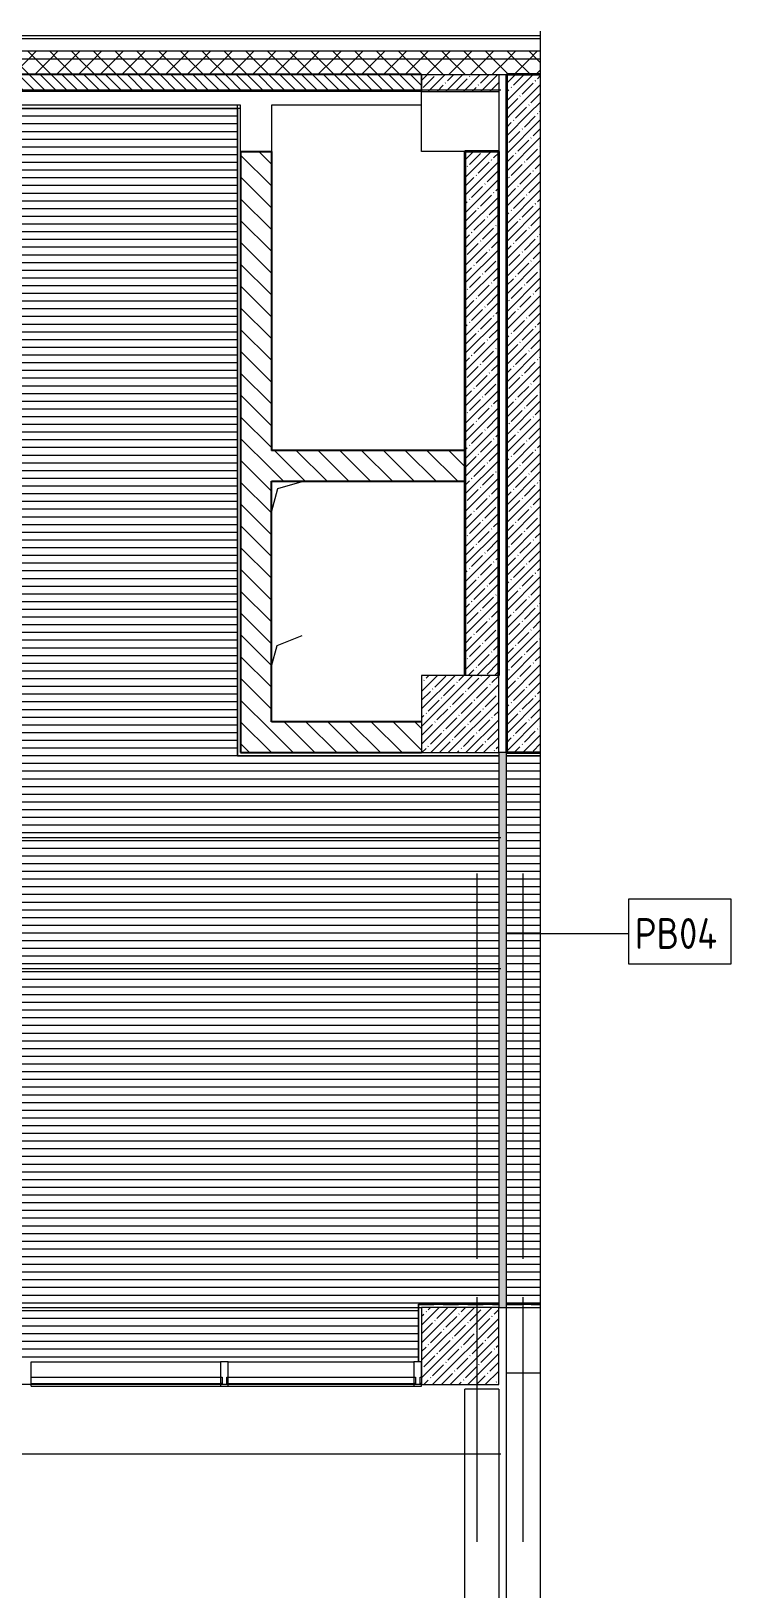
# Model space of a CAD drawing. Header units: millimetres. Extents: x 35378 to 237579, y -8553 to 29000.
# Drawn here: x 81665 to 86207, y 17274 to 27381 of the extents above; entities that cross this region are included whole.
import ezdxf

# ---------------------------------------------------------------- set-up
doc = ezdxf.new("R2010")
doc.units = ezdxf.units.MM
doc.linetypes.add('200_ШТРИХ__ш1_п0_6_', pattern=[160, 100, -60])
doc.linetypes.add('Осевая', pattern=[3175, 635, -476.25, 1587.5, -476.25])
for name, color, linetype, lineweight in [('0-1', 7, 'Continuous', 9), ('A-CLNG', 7, 'Continuous', 9), ('A-CLNG-PATT', 7, 'Continuous', 9), ('A-DETL', 7, 'Continuous', 9), ('A-DETL-GENF', 7, 'Continuous', 9), ('A-DETL-MBND', 7, '200_ШТРИХ__ш1_п0_6_', 9), ('A-FLOR', 7, 'Continuous', 9), ('A-GLAZ-CURT', 7, 'Continuous', 9), ('A-GLAZ-CWMG', 7, 'Continuous', 9), ('A-WALL', 7, 'Continuous', 9), ('I-WALL', 7, 'Continuous', 9), ('S-COLS', 7, 'Continuous', 9), ('Оси', 7, 'Continuous', 9), ('Оси-2', 7, 'Осевая', 9)]:
    doc.layers.add(name, color=color, linetype=linetype, lineweight=lineweight)
for name, color, linetype, lineweight, true_color in [('A-DETL-GENF-1', 1, 'Continuous', 9, 0xff0000), ('A-WALL-1', 7, 'Continuous', 35, 0x3c3c3c), ('A-WALL-2', 7, 'Continuous', 13, 0x3c3c3c), ('A-WALL-3', 7, 'Continuous', 25, 0x3c3c3c), ('A-WALL-FNSH-1', 7, 'Continuous', 9, 0x3c3c3c), ('G-ANNO-TEXT-1', 7, 'Continuous', 9, 0x3c3c3c)]:
    doc.layers.add(name, color=color, linetype=linetype, lineweight=lineweight, true_color=true_color)
doc.styles.add('GOST Common_3', font='GOST_Common.ttf', dxfattribs={"width": 0.9, "height": 200})
pattern_1 = [(45, (0, 0), (-57.02463, 57.02463), []), (45, (57.025, 0), (-57.02463, 57.02463), [100.806, -20.161, 3.353, -16.808])]
pattern_2 = [(45, (0, 0), (-70.71068, 70.71068), []), (135, (0, 0), (-70.71068, -70.71068), [])]
pattern_3 = [(135, (0, 0), (-70.71068, -70.71068), [])]
pattern_4 = [(180, (75779.226, 21830.566), (-6e-15, -50), [])]

# ---------------------------------------------------------------- blocks, each defined once
blk = doc.blocks.new('BSC_Колонна _Прямоугольная - 500х500-23287078-План потолков с обозначением видов отделки и геометрии 1 этажа в осях 12-23')
at = {"layer": 'S-COLS'}
h = blk.add_hatch(dxfattribs=at)
h.set_pattern_fill('FP_18', color=256, style=0, pattern_type=2)
h.set_pattern_definition([(45, (-84450, -22950), (-57.02463, 57.02463), []), (45, (-84392.975, -22950), (-57.02463, 57.02463), [100.806, -20.161, 3.353, -16.808])])
h.paths.add_polyline_path([(-250, -250), (250, -250), (250, 250), (-250, 250)])
for p, q in [((250, 250), (-250, 250)), ((-250, 250), (-250, -250)), ((250, -250), (250, 250)), ((-250, -250), (250, -250))]:
    blk.add_line(p, q, dxfattribs=at)
blk = doc.blocks.new('BSC_Колонна _Прямоугольная - 500х500-V34-План потолков с обозначением видов отделки и геометрии 1 этажа в осях 12-23')
at = {"layer": 'S-COLS'}
h = blk.add_hatch(dxfattribs=at)
h.set_pattern_fill('FP_43', color=256, style=0, pattern_type=2)
h.set_pattern_definition([(45, (-84450, -18850), (-57.02463, 57.02463), []), (45, (-84392.975, -18850), (-57.02463, 57.02463), [100.806, -20.161, 3.353, -16.808])])
h.paths.add_polyline_path([(-250, -250), (250, -250), (250, 250), (-250, 250), (-250, 224)])
for p, q in [((250, 250), (-250, 250)), ((-250, 250), (-250, -250)), ((250, -250), (250, 250)), ((-250, -250), (250, -250))]:
    blk.add_line(p, q, dxfattribs=at)
blk = doc.blocks.new('Прямоугольный импост - Импост структурный с накладкой - 160мм-23562039-План потолков с обозначением видов отделки и геометрии 1 этажа в осях 12-23')
at = {"layer": 'A-GLAZ-CWMG'}
for p, q in [((82945, 18647), (82945, 18747)), ((82945, 18747), (84150, 18747)), ((84150, 18747), (84150, 18647)), ((82945, 18607), (82945, 18647)), ((82945, 18647), (84150, 18647)), ((82945, 18600), (82945, 18607)), ((82945, 18607), (84150, 18607)), ((82945, 18590), (82945, 18600)), ((84150, 18647), (84150, 18607)), ((84150, 18607), (84150, 18600)), ((84150, 18600), (84150, 18590)), ((82945, 18590), (84150, 18590))]:
    blk.add_line(p, q, dxfattribs=at)
blk = doc.blocks.new('Прямоугольный импост - Импост структурный с накладкой - 160мм-V38-План потолков с обозначением видов отделки и геометрии 1 этажа в осях 12-23')
at = {"layer": 'A-GLAZ-CWMG'}
for p, q in [((-50, 7), (-50, 17)), ((-50, 17), (0, 17)), ((-50, 0), (-50, 7)), ((-40, 0), (-50, 0)), ((-40, -40), (-40, 0)), ((-10, 0), (-10, -40)), ((0, 0), (-10, 0)), ((0, 17), (0, 7)), ((0, 7), (0, 0)), ((-50, -140), (-50, -40)), ((-50, -40), (-40, -40)), ((-10, -40), (0, -40)), ((0, -40), (0, -140)), ((0, -140), (-50, -140))]:
    blk.add_line(p, q, dxfattribs=at)
blk = doc.blocks.new('Системная панель - Стекло - 40мм-V40-План потолков с обозначением видов отделки и геометрии 1 этажа в осях 12-23')
at = {"layer": 'A-GLAZ-CURT'}
h = blk.add_hatch(dxfattribs=at)
h.set_pattern_fill('FP_50', color=256, style=0, pattern_type=2)
h.set_pattern_definition([(63.435, (-83293.5, -18480), (-1022.33, 3066.99), [1270, -762, 1270, -762, -1615.613]), (63.435, (-83293.5, -18480), (-1022.33, 3066.99), [-4064, 508, -1107.61]), (63.435, (-83357, -18416.5), (-1022.33, 3066.99), [1016, -1270, 762, -762, -1869.613]), (63.435, (-83357, -18416.5), (-1022.33, 3066.99), [-3810, 889, -980.61]), (63.435, (-83357, -18226), (-1022.33, 3066.99), [762, -1524, 508, -762, -2123.613]), (63.435, (-83357, -18226), (-1022.33, 3066.99), [-3556, 1143, -980.61]), (63.435, (-83166.5, -18416.5), (-1022.33, 3066.99), [762, -1524, 635, -25618.6]), (63.435, (-82976, -18226), (-1022.33, 3066.99), [381, -1905, 254, -25999.6]), (63.435, (-83293.5, -17908.5), (-1022.33, 3066.99), [254, -1905, 254, -1016, -2250.613]), (63.435, (-83293.5, -17908.5), (-1022.33, 3066.99), [-3429, 635, -1615.61]), (63.435, (-82150.5, -18099), (-1022.33, 3066.99), [1270, -1905, 1524, -1006.01]), (63.435, (-82150.5, -18289.5), (-1022.33, 3066.99), [1778, -1270, 1905, -752.01]), (63.435, (-82023.5, -18226), (-1022.33, 3066.99), [2032, -1016, 1524, -1107.61]), (63.435, (-81833, -18035.5), (-1022.33, 3066.99), [1270, -1778, 1016, -1615.61]), (63.435, (-82023.5, -17654.5), (-1022.33, 3066.99), [635, -2540, 762, -1742.61]), (63.435, (-81642.5, -17845), (-1022.33, 3066.99), [508, -2540, 508, -2123.61])])
h.paths.add_polyline_path([(613, 0), (613, 40), (603, 40), (603, 0)])
h.paths.add_polyline_path([(-613, 0), (-603, 0), (-603, 40), (-613, 40)])
blk = doc.blocks.new('Прямоугольный импост - Импост структурный с накладкой - 160мм-22751480-План потолков с обозначением видов отделки и геометрии 1 этажа в осях 12-23')
at = {"layer": 'A-GLAZ-CWMG'}
for p, q in [((81665, 18647), (81665, 18747)), ((81665, 18747), (82895, 18747)), ((82895, 18747), (82895, 18647)), ((81665, 18607), (81665, 18647)), ((81665, 18647), (82895, 18647)), ((81665, 18600), (81665, 18607)), ((81665, 18607), (82895, 18607)), ((81665, 18590), (81665, 18600)), ((82895, 18647), (82895, 18607)), ((82895, 18607), (82895, 18600)), ((82895, 18600), (82895, 18590)), ((81665, 18590), (82895, 18590))]:
    blk.add_line(p, q, dxfattribs=at)
blk = doc.blocks.new('Прямоугольный импост - Импост структурный с накладкой - 160мм-23618920-План потолков с обозначением видов отделки и геометрии 1 этажа в осях 12-23')
at = {"layer": 'A-GLAZ-CWMG'}
for p, q in [((-25, 7), (-25, 17)), ((-25, 17), (25, 17)), ((-25, 0), (-25, 7)), ((-15, 0), (-25, 0)), ((-15, -40), (-15, 0)), ((15, 0), (15, -40)), ((25, 0), (15, 0)), ((25, 17), (25, 7)), ((25, 7), (25, 0)), ((-25, -140), (-25, -40)), ((-25, -40), (-15, -40)), ((15, -40), (25, -40)), ((25, -40), (25, -140)), ((25, -140), (-25, -140))]:
    blk.add_line(p, q, dxfattribs=at)
blk = doc.blocks.new('DET_L_Линия разрыва - М100-30654842-План потолков с обозначением видов отделки и геометрии 1 этажа в осях 12-23')
at = {"layer": 'A-DETL-GENF'}
blk.add_line((24080, 0), (12340, 0), dxfattribs=at)

msp = doc.modelspace()

# ---------------------------------------------------------------- hatches: boundary and pattern name
at = {"layer": 'A-CLNG-PATT'}
h = msp.add_hatch(dxfattribs=at)
h.set_pattern_fill('FP_66', color=256, style=0, pattern_type=2)
h.set_pattern_definition(pattern_4)
h.paths.add_polyline_path([(82305.4, 11800), (83549, 11800), (83549, 11901), (84459, 11901), (84459, 15129), (84179, 15130), (84179, 15150), (79101, 15150), (79101, 15129), (78559, 15130), (78559, 15150), (74061, 15150), (74061, 15129), (73922, 15128.2), (73786.8, 15091.9), (73786.7, 15129), (73522, 15130), (73522, 15392.8), (73485.6, 15392.7), (73522, 15528), (73522, 15671), (73540, 15671), (73540, 18579), (73519, 18579), (73519, 19121), (74061, 19121), (74061, 19100), (78559, 19100), (78559, 19121), (79101, 19121), (79101, 19100), (84179, 19100), (84179, 19121), (84700, 19121), (84700, 22679), (83004, 22679), (83004, 26879), (81171, 26879), (81171, 26579), (81150, 26579), (81150, 23220), (81170, 23220), (81170, 22680), (80630, 22680), (80630, 23220), (80650, 23220), (80650, 26579), (80629, 26579), (80629, 26879), (77271, 26879), (77271, 26579), (77250, 26579), (77250, 23220), (77270, 23220), (77270, 22680), (76730, 22680), (76730, 23220), (76750, 23220), (76750, 26579), (76729, 26579), (76729, 26879), (74061, 26879), (74061, 26579), (74040, 26579), (74040, 23220), (74060, 23220), (74060, 22680), (73520, 22680), (73520, 23220), (73540, 23220), (73540, 26579), (73519, 26579), (73519, 26879), (70831, 26879), (70831, 26579), (70810, 26579), (70810, 23220), (70830, 23220), (70830, 22680), (70290, 22680), (70290, 23220), (70310, 23220), (70310, 26579), (70289, 26579), (70289, 26879), (66781, 26879), (66781, 13621), (68671, 13621), (68671, 11920), (70289, 11920), (70289, 12221), (70310, 12221), (70310, 15130), (70290, 15130), (70290, 15670), (70310, 15670), (70310, 20630), (70290, 20630), (70290, 21170), (70830, 21170), (70830, 20630), (70810, 20630), (70810, 15670), (70830, 15670), (70830, 15130), (70810, 15130), (70810, 12221), (70831, 12221), (70831, 11920), (73519, 11920), (73519, 12321), (79921, 12321), (79921, 11800), (80837.5, 11800)])
h.paths.add_polyline_path([(73522.2, 14728), (73485.9, 14863.2), (73558.4, 14863.3)])
h.paths.add_polyline_path([(73257.3, 15091.6), (73122, 15127.8), (73257.2, 15164.1), (73257.2, 15129.1)])
h.paths.add_polyline_path([(84970, 19121), (84970, 22679), (84750, 22679), (84750, 19121)])
h = msp.add_hatch(dxfattribs=at)
h.set_pattern_fill('FP_66', color=256, style=0, pattern_type=2)
h.set_pattern_definition(pattern_4)
h.paths.add_polyline_path([(70810, 12221), (70810, 15130), (70310, 15130), (70310, 12221), (70806.8, 12221)])
h.paths.add_polyline_path([(79394, 15150), (84179, 15151), (84179, 15493), (79101, 15493), (79101, 15150), (79369.6, 15150)])
h.paths.add_polyline_path([(77901.7, 15150), (78559, 15150), (78559, 15493), (74061, 15493), (74061, 15150), (76433.8, 15150)])
h.paths.add_polyline_path([(70562.1, 15670), (70810, 15670), (70810, 20630), (70310, 20630), (70310, 15670), (70312, 15670)])
h.paths.add_polyline_path([(73883, 15671), (73883, 18579), (73540, 18579), (73540, 15671), (73864.9, 15671)])
h.paths.add_polyline_path([(84160, 18747), (84179, 18747), (84179, 19100), (79101, 19100), (79101, 18747), (84150, 18747)])
h.paths.add_polyline_path([(78559, 18747), (78559, 19100), (74061, 19100), (74061, 18747), (78540, 18747)])
h.paths.add_polyline_path([(80650, 23220), (81150, 23220), (81150, 26579), (80650, 26579), (80650, 25274.9)])
h.paths.add_polyline_path([(77250, 23220), (77250, 26579), (76750, 26579), (76750, 23220), (76752.9, 23220)])
h.paths.add_polyline_path([(74040, 23220), (74040, 26579), (73540, 26579), (73540, 23220), (73542.9, 23220)])
h.paths.add_polyline_path([(70810, 23220), (70810, 26579), (70310, 26579), (70310, 23220), (70562.1, 23220)])
at = {"layer": 'A-DETL-GENF-1'}
msp.add_hatch(color=256, dxfattribs=at).paths.add_polyline_path([(84750, 19100), (84750, 22700), (84700, 22700), (84700, 19100)])
at = {"layer": 'A-WALL'}
h = msp.add_hatch(dxfattribs=at)
h.set_pattern_fill('FP_19', color=256, style=0, pattern_type=2)
h.set_pattern_definition(pattern_2)
h.paths.add_polyline_path([(84970, 27200), (84970, 27250), (42060, 27250), (42060, 27200), (82305.4, 27200)])
h = msp.add_hatch(dxfattribs=at)
h.set_pattern_fill('FP_19', color=256, style=0, pattern_type=2)
h.set_pattern_definition(pattern_2)
h.paths.add_polyline_path([(84970, 27100), (84970, 27200), (42160, 27200), (42160, 27100), (82305.4, 27100)])
h = msp.add_hatch(dxfattribs=at)
h.set_pattern_fill('FP_20', color=256, style=0, pattern_type=2)
h.set_pattern_definition([(135, (0, 0), (-35.35534, -35.35534), [])])
h.paths.add_polyline_path([(83025.1, 26990), (84200, 26990), (84200, 27100), (81150, 27100), (81150, 26990), (82305.4, 26990)])
h.paths.add_polyline_path([(66760, 26990), (70310, 26990), (70310, 27100), (66760, 27100)])
h.paths.add_polyline_path([(80650, 26990), (80650, 27100), (77250, 27100), (77250, 26990), (79369.6, 26990)])
h.paths.add_polyline_path([(70810, 26990), (73540, 26990), (73540, 27100), (70810, 27100)])
h.paths.add_polyline_path([(76433.8, 26990), (76750, 26990), (76750, 27100), (74040, 27100), (74040, 26990), (74965.8, 26990)])
at = {"layer": 'I-WALL'}
h = msp.add_hatch(dxfattribs=at)
h.set_pattern_fill('FP_17', color=256, style=0, pattern_type=2)
h.set_pattern_definition(pattern_1)
h.paths.add_polyline_path([(84750, 26990), (84970, 26990), (84970, 27100), (84750, 27100)])
h = msp.add_hatch(dxfattribs=at)
h.set_pattern_fill('FP_17', color=256, style=0, pattern_type=2)
h.set_pattern_definition(pattern_1)
h.paths.add_polyline_path([(84970, 26850), (84970, 26990), (84750, 26990), (84750, 26850)])
h = msp.add_hatch(dxfattribs=at)
h.set_pattern_fill('FP_17', color=256, style=0, pattern_type=2)
h.set_pattern_definition(pattern_1)
h.paths.add_polyline_path([(84750, 22700), (84970, 22700), (84970, 26850), (84750, 26850), (84750, 23207.9)])
h = msp.add_hatch(dxfattribs=at)
h.set_pattern_fill('FP_21', color=256, style=0, pattern_type=2)
h.set_pattern_definition(pattern_3)
h.paths.add_polyline_path([(83025.1, 24259.9), (83225.1, 24259.9), (83225.1, 26600), (83025.1, 26600), (83025.1, 25274.9)])
h = msp.add_hatch(dxfattribs=at)
h.set_pattern_fill('FP_17', color=256, style=0, pattern_type=2)
h.set_pattern_definition(pattern_1)
h.paths.add_polyline_path([(84700, 23200), (84700, 26600), (84480, 26600), (84480, 23200)])
h = msp.add_hatch(dxfattribs=at)
h.set_pattern_fill('FP_21', color=256, style=0, pattern_type=2)
h.set_pattern_definition(pattern_3)
h.paths.add_polyline_path([(84480, 24460), (84480, 24660), (83225.1, 24660), (83225.1, 24460)])
h = msp.add_hatch(dxfattribs=at)
h.set_pattern_fill('FP_21', color=256, style=0, pattern_type=2)
h.set_pattern_definition(pattern_3)
h.paths.add_polyline_path([(83225.1, 22700), (83225.1, 24259.9), (83025.1, 24259.9), (83025.1, 22700)])
h = msp.add_hatch(dxfattribs=at)
h.set_pattern_fill('FP_21', color=256, style=0, pattern_type=2)
h.set_pattern_definition(pattern_3)
h.paths.add_polyline_path([(84200, 22700), (84200, 22900), (83225.1, 22900), (83225.1, 22700)])
at = {"layer": 'S-COLS'}
h = msp.add_hatch(dxfattribs=at)
h.set_pattern_fill('FP_17', color=256, style=0, pattern_type=2)
h.set_pattern_definition(pattern_1)
h.paths.add_polyline_path([(84200, 26990), (84700, 26990), (84700, 27100), (84200, 27100)])

# ---------------------------------------------------------------- linework, layer by layer
at = {"layer": '0-1'}
for p, q in [((83266.5, 24414.5), (83425.1, 24459.9)), ((83225.1, 24259.9), (83266.5, 24414.5)), ((83261.3, 23395.2), (83425.1, 23459.9)), ((83225.1, 23259.9), (83261.3, 23395.2))]:
    msp.add_line(p, q, dxfattribs=at)
at = {"layer": 'A-CLNG'}
for p, q in [((83004, 26879), (81171, 26879)), ((83004, 22679), (83004, 26879)), ((84700, 22679), (83004, 22679)), ((84970, 22679), (84750, 22679))]:
    msp.add_line(p, q, dxfattribs=at)
at = {"layer": 'A-DETL'}
for p, q in [((84700, 22700), (84700, 19100)), ((84750, 22700), (84700, 22700)), ((84750, 19100), (84750, 22700)), ((84700, 19100), (84750, 19100))]:
    msp.add_line(p, q, dxfattribs=at)
at = {"layer": 'A-DETL-MBND'}
for p, q in [((83005.1, 22680), (83005.1, 26900)), ((83025.1, 26880), (81170, 26880)), ((84700, 22680), (83005.1, 22680)), ((84970, 22680), (84750, 22680)), ((84180, 19120), (84700, 19120)), ((84180, 19120), (84180, 19100)), ((84750, 19120), (84970, 19120)), ((84180, 18747), (84180, 19099)), ((84200, 19100), (84200, 18747))]:
    msp.add_line(p, q, dxfattribs=at)
at = {"layer": 'A-FLOR'}
for p, q in [((79080, 19100), (84200, 19100)), ((84200, 19100), (84200, 18600)), ((84200, 18600), (79080, 18600))]:
    msp.add_line(p, q, dxfattribs=at)
at = {"layer": 'A-WALL'}
for p, q in [((84970, 27250), (42010, 27250)), ((84970, 27200), (42060, 27200)), ((84200, 26990), (84200, 27100)), ((84200, 26990), (81150, 26990)), ((83025.1, 26900), (81170, 26900)), ((84200, 26900), (83225.1, 26900))]:
    msp.add_line(p, q, dxfattribs=at)
at = {"layer": 'A-WALL-1'}
for p, q in [((84750, 27100), (84750, 22700)), ((84970, 27100), (84750, 27100)), ((84480, 26600), (84480, 23200)), ((84700, 26600), (84480, 26600)), ((84700, 23200), (84700, 26600)), ((84750, 22700), (84970, 22700))]:
    msp.add_line(p, q, dxfattribs=at)
at = {"layer": 'A-WALL-2'}
for p, q in [((84970, 27330), (41930, 27330)), ((70310, 27100), (84970, 27100))]:
    msp.add_line(p, q, dxfattribs=at)
at = {"layer": 'A-WALL-3'}
for p, q in [((84200, 27100), (81150, 27100)), ((83025.1, 26600), (83025.1, 22700)), ((83025.1, 26600), (83225.1, 26600)), ((83225.1, 26600), (83225.1, 24660)), ((84480, 24660), (83225.1, 24660)), ((83225.1, 24460), (84480, 24460)), ((83225.1, 22900), (83225.1, 24460)), ((84200, 22900), (83225.1, 22900)), ((83025.1, 22700), (84200, 22700))]:
    msp.add_line(p, q, dxfattribs=at)
at = {"layer": 'A-WALL-FNSH-1'}
msp.add_line((84970, 27350), (41910, 27350), dxfattribs=at)
at = {"layer": 'G-ANNO-TEXT-1'}
msp.add_line((84746.1, 21526.3), (85544, 21526.3), dxfattribs=at)
at = {"layer": 'G-ANNO-TEXT-1', "flags": 128}
msp.add_lwpolyline([(85544, 21750.7), (86207.2, 21750.7), (86207.2, 21326.7), (85544, 21326.7)], close=True, dxfattribs=at)
at = {"layer": 'I-WALL'}
for p, q in [((83025.1, 26600), (83025.1, 26900)), ((83225.1, 26900), (83225.1, 26600)), ((81171, 26880), (83005.1, 26880)), ((83004.1, 22679), (83004.1, 26879)), ((83005.1, 26880), (83005.1, 22680)), ((83005.1, 22680), (84700, 22680)), ((84750, 22680), (84970, 22680)), ((84179, 19121), (84700, 19121)), ((84179, 19100), (84179, 19121)), ((84700, 19120), (84180, 19120)), ((84180, 19120), (84180, 19100)), ((84750, 19121), (84970, 19121)), ((84970, 19120), (84750, 19120)), ((84179, 18747), (84179, 19099)), ((84180, 19099), (84180, 18747)), ((84750, 18675), (84750, 19100)), ((84750, 19100), (84970, 19100)), ((84750, 17020), (84750, 18675)), ((84750, 18675), (84970, 18675)), ((84480, 15650), (84480, 18570)), ((84700, 18570), (84480, 18570)), ((84700, 18570), (84700, 16770))]:
    msp.add_line(p, q, dxfattribs=at)
at = {"layer": 'S-COLS'}
for p, q in [((84200, 27100), (84200, 26990)), ((84200, 27100), (84700, 27100)), ((84700, 27100), (84700, 26990)), ((84200, 26990), (84700, 26990)), ((84200, 26600), (84200, 26990)), ((84700, 26990), (84700, 26600)), ((84700, 26600), (84200, 26600))]:
    msp.add_line(p, q, dxfattribs=at)
at = {"layer": 'Оси'}
for p, q in [((82214, 27000), (84714, 27000)), ((82214, 22150), (84714, 22150)), ((84560, 19415.1), (84560, 21915.1)), ((84860, 19415.1), (84860, 21915.1)), ((82214, 21300), (84714, 21300)), ((82214, 18150), (84714, 18150))]:
    msp.add_line(p, q, dxfattribs=at)
at = {"layer": 'Оси-2'}
for p, q in [((38678.1, 27000), (82214, 27000)), ((38678.1, 22150), (82214, 22150)), ((38678.1, 21300), (82214, 21300)), ((84560, 593.7), (84560, 19415.1)), ((84860, 593.7), (84860, 19415.1)), ((38678.1, 18150), (82214, 18150))]:
    msp.add_line(p, q, dxfattribs=at)

# ---------------------------------------------------------------- block references
at = {"layer": 'A-DETL-GENF', "rotation": 90.00000000000031}
msp.add_blockref('DET_L_Линия разрыва - М100-30654842-План потолков с обозначением видов отделки и геометрии 1 этажа в осях 12-23', (84970, 3301.1), dxfattribs=at)
at = {"layer": 'A-GLAZ-CURT'}
msp.add_blockref('Системная панель - Стекло - 40мм-V40-План потолков с обозначением видов отделки и геометрии 1 этажа в осях 12-23', (83547.5, 18607), dxfattribs=at)
at = {"layer": 'A-GLAZ-CWMG'}
for name in ['Прямоугольный импост - Импост структурный с накладкой - 160мм-22751480-План потолков с обозначением видов отделки и геометрии 1 этажа в осях 12-23', 'Прямоугольный импост - Импост структурный с накладкой - 160мм-23562039-План потолков с обозначением видов отделки и геометрии 1 этажа в осях 12-23']:
    msp.add_blockref(name, (0, 0), dxfattribs=at)
at = {"layer": 'A-GLAZ-CWMG', "extrusion": (0, 0, -1), "rotation": 180}
for name, p in [('Прямоугольный импост - Импост структурный с накладкой - 160мм-23618920-План потолков с обозначением видов отделки и геометрии 1 этажа в осях 12-23', (-82920, 18607)), ('Прямоугольный импост - Импост структурный с накладкой - 160мм-V38-План потолков с обозначением видов отделки и геометрии 1 этажа в осях 12-23', (-84200, 18607))]:
    msp.add_blockref(name, p, dxfattribs=at)
at = {"layer": 'S-COLS'}
for name, p in [('BSC_Колонна _Прямоугольная - 500х500-23287078-План потолков с обозначением видов отделки и геометрии 1 этажа в осях 12-23', (84450, 22950)), ('BSC_Колонна _Прямоугольная - 500х500-V34-План потолков с обозначением видов отделки и геометрии 1 этажа в осях 12-23', (84450, 18850))]:
    msp.add_blockref(name, p, dxfattribs=at)

# ---------------------------------------------------------------- texts
at = {"layer": 'G-ANNO-TEXT-1', "insert": (85584, 21626.3), "char_height": 200, "width": 699.873, "attachment_point": 1, "style": 'GOST Common_3'}
msp.add_mtext('PB04', dxfattribs=at)

doc.saveas('drawing.dxf')
